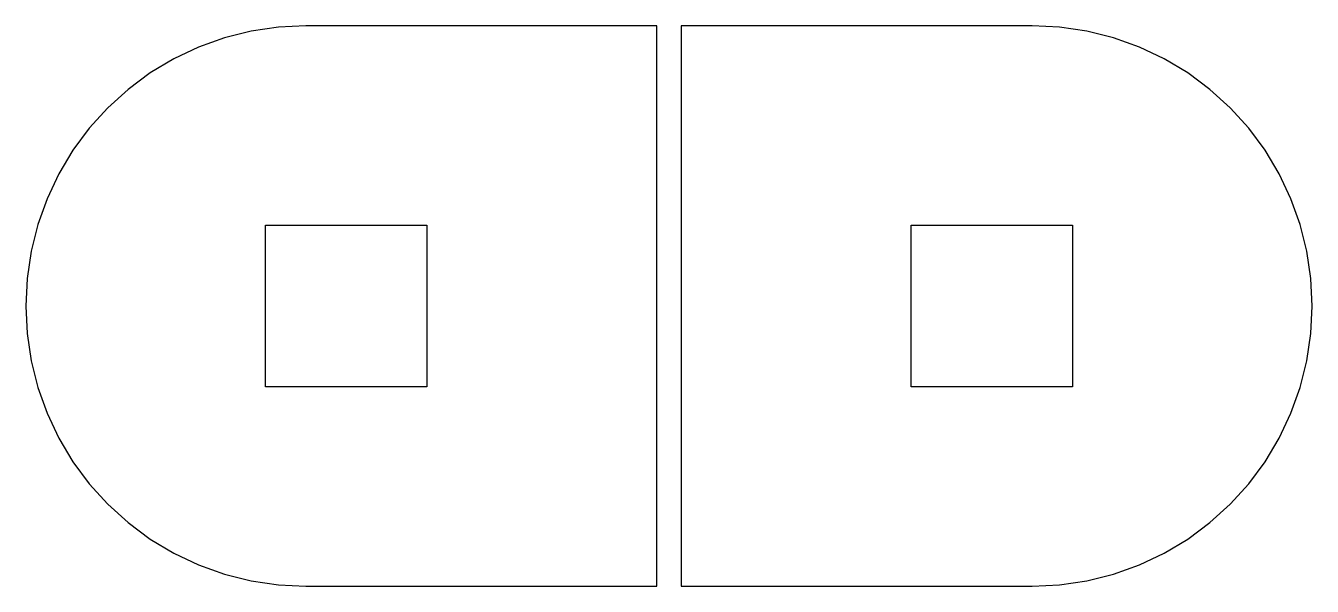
# Model space of a CAD drawing. Extents: x 1 to 17, y 1 to 8.
import ezdxf

# ---------------------------------------------------------------- set-up
doc = ezdxf.new("R2010")
doc.units = 0

msp = doc.modelspace()

# ---------------------------------------------------------------- linework, layer by layer
for p, q in [((3.49272, 7.82057), (3.17209, 7.70586)), ((3.82304, 7.90332), (3.49272, 7.82057)), ((4.15988, 7.95328), (3.82304, 7.90332)), ((4.5, 7.96999), (4.15988, 7.95328)), ((8.85001, 7.96999), (4.5, 7.96999)), ((8.85001, 1.03001), (8.85001, 7.96999)), ((13.5, 7.96999), (9.14999, 7.96999)), ((9.14999, 7.96999), (9.14999, 1.03001)), ((13.8401, 7.95328), (13.5, 7.96999)), ((14.177, 7.90332), (13.8401, 7.95328)), ((14.5073, 7.82057), (14.177, 7.90332)), ((14.8279, 7.70586), (14.5073, 7.82057)), ((3.17209, 7.70586), (2.86426, 7.56026)), ((15.1357, 7.56026), (14.8279, 7.70586)), ((2.86426, 7.56026), (2.57217, 7.38519)), ((15.4278, 7.38519), (15.1357, 7.56026)), ((2.57217, 7.38519), (2.29866, 7.18234)), ((15.7013, 7.18234), (15.4278, 7.38519)), ((2.29866, 7.18234), (2.04634, 6.95366)), ((15.9537, 6.95366), (15.7013, 7.18234)), ((2.04634, 6.95366), (1.81766, 6.70134)), ((16.1823, 6.70134), (15.9537, 6.95366)), ((1.81766, 6.70134), (1.61481, 6.42783)), ((16.3852, 6.42783), (16.1823, 6.70134)), ((1.61481, 6.42783), (1.43974, 6.13574)), ((16.5603, 6.13574), (16.3852, 6.42783)), ((1.43974, 6.13574), (1.29414, 5.82791)), ((16.7059, 5.82791), (16.5603, 6.13574)), ((1.29414, 5.82791), (1.17943, 5.50728)), ((16.8206, 5.50728), (16.7059, 5.82791)), ((1.17943, 5.50728), (1.09668, 5.17696)), ((4, 3.5), (4, 5.5)), ((4, 5.5), (6, 5.5)), ((6, 5.5), (6, 3.5)), ((12, 3.5), (12, 5.5)), ((12, 5.5), (14, 5.5)), ((14, 5.5), (14, 3.5)), ((16.9033, 5.17696), (16.8206, 5.50728)), ((1.09668, 5.17696), (1.04672, 4.84012)), ((16.9533, 4.84012), (16.9033, 5.17696)), ((1.04672, 4.84012), (1.03001, 4.5)), ((16.97, 4.5), (16.9533, 4.84012)), ((1.03001, 4.5), (1.04672, 4.15988)), ((16.9533, 4.15988), (16.97, 4.5)), ((1.04672, 4.15988), (1.09668, 3.82304)), ((16.9033, 3.82304), (16.9533, 4.15988)), ((1.09668, 3.82304), (1.17943, 3.49272)), ((16.8206, 3.49272), (16.9033, 3.82304)), ((1.17943, 3.49272), (1.29414, 3.17209)), ((6, 3.5), (4, 3.5)), ((14, 3.5), (12, 3.5)), ((16.7059, 3.17209), (16.8206, 3.49272)), ((1.29414, 3.17209), (1.43974, 2.86426)), ((16.5603, 2.86426), (16.7059, 3.17209)), ((1.43974, 2.86426), (1.61481, 2.57217)), ((16.3852, 2.57217), (16.5603, 2.86426)), ((1.61481, 2.57217), (1.81766, 2.29866)), ((16.1823, 2.29866), (16.3852, 2.57217)), ((1.81766, 2.29866), (2.04634, 2.04634)), ((15.9537, 2.04634), (16.1823, 2.29866)), ((2.04634, 2.04634), (2.29866, 1.81766)), ((15.7013, 1.81766), (15.9537, 2.04634)), ((2.29866, 1.81766), (2.57217, 1.61481)), ((15.4278, 1.61481), (15.7013, 1.81766)), ((2.57217, 1.61481), (2.86426, 1.43974)), ((15.1357, 1.43974), (15.4278, 1.61481)), ((2.86426, 1.43974), (3.17209, 1.29414)), ((14.8279, 1.29414), (15.1357, 1.43974)), ((3.17209, 1.29414), (3.49272, 1.17943)), ((14.5073, 1.17943), (14.8279, 1.29414)), ((3.49272, 1.17943), (3.82304, 1.09668)), ((14.177, 1.09668), (14.5073, 1.17943)), ((3.82304, 1.09668), (4.15988, 1.04672)), ((4.15988, 1.04672), (4.5, 1.03001)), ((4.5, 1.03001), (8.85001, 1.03001)), ((9.14999, 1.03001), (13.5, 1.03001)), ((13.5, 1.03001), (13.8401, 1.04672)), ((13.8401, 1.04672), (14.177, 1.09668))]:
    msp.add_line(p, q)

doc.saveas('drawing.dxf')
